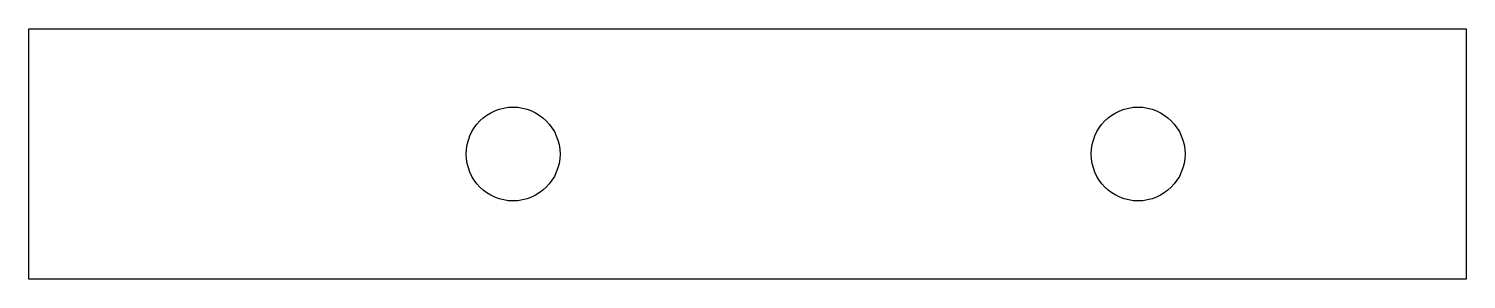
# Model space of a CAD drawing. Extents: x -25.5 to 20.5, y -8 to 0.
import ezdxf

# ---------------------------------------------------------------- set-up
doc = ezdxf.new("R2010")
doc.units = 0
doc.layers.get('0').update_dxf_attribs({"linetype": 'continuous'})

# ---------------------------------------------------------------- blocks, each defined once
blk = doc.blocks.new('CUT_CS')
at = {"color": 0}
blk.add_lwpolyline([(20.5, 0), (20.5, -8), (-25.5, -8), (-25.5, 0)], close=True, dxfattribs=at)
for centre in [(-10, -4, 23), (10, -4, 23)]:
    blk.add_circle(centre, 1.5, dxfattribs=at)

msp = doc.modelspace()

# ---------------------------------------------------------------- block references
at = {"color": 0}
msp.add_blockref('CUT_CS', (0, 0), dxfattribs=at)

doc.saveas('drawing.dxf')
